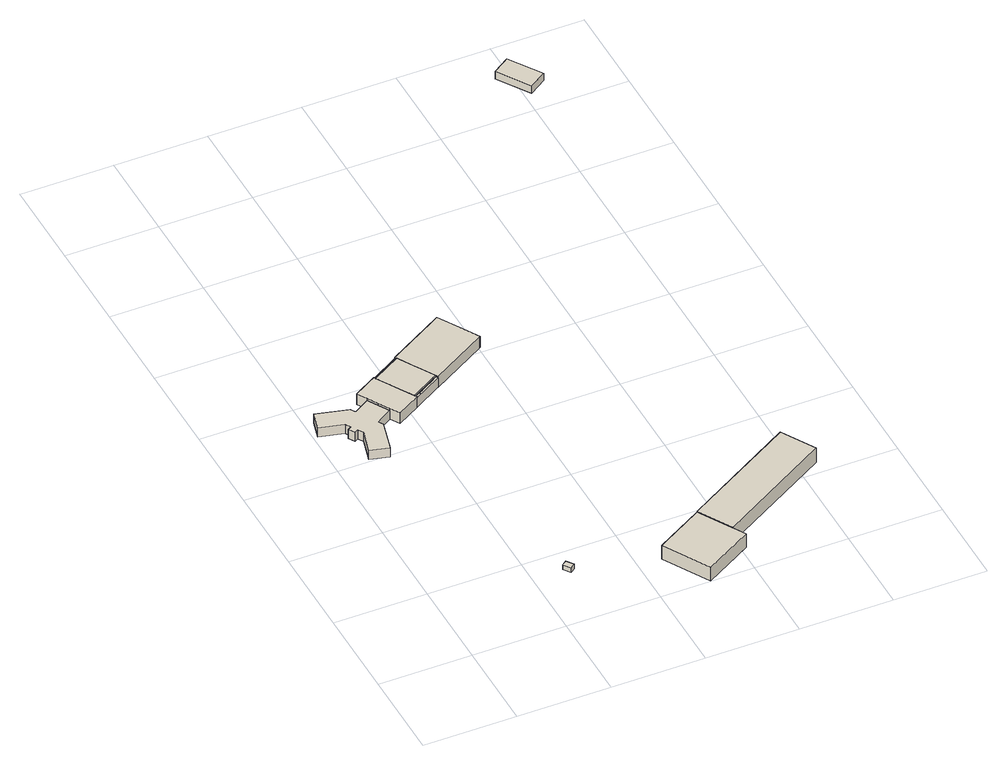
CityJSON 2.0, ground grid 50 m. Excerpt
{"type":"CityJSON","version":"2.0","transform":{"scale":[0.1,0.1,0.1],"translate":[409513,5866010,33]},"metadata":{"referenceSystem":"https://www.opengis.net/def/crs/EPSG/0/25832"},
"CityObjects":{
"building1":{"type":"Building","attributes":{"Gemeindeschluessel":"03454033","AbsoluteHoehe":"36.612","MittlereTraufHoehe":"42.214","Firsthoehe":"42.214","function":"31001_2010","roofType":"1000","measuredHeight":5.6},"address":[{"country":"Germany","locality":"Lorup","thoroughfareNumber":"8","thoroughfareName":"Bergland"}],"geometry":[{"type":"MultiSurface","lod":"1","boundaries":[[[0,1,2,3,4,5,6,7,8,9,10,11,12,13,14,15]],[[16,17,18,19,20,21,22,23,24,25,26,27,28,29,30,31]],[[16,31,15,14]],[[17,16,14,13]],[[18,17,13,12]],[[19,18,12,11]],[[20,19,11,10]],[[21,20,10,9]],[[22,21,9,8]],[[23,22,8,7]],[[24,23,7,6]],[[25,24,6,5]],[[26,25,5,4]],[[27,26,4,3]],[[28,27,3,2]],[[29,28,2,1]],[[30,29,1,0]],[[31,30,0,15]]]}]},
"building2":{"type":"Building","attributes":{"Gemeindeschluessel":"03454033","AbsoluteHoehe":"34.364","MittlereTraufHoehe":"37.526","Firsthoehe":"37.526","function":"31001_2500","roofType":"1000","measuredHeight":3.16},"address":[{"country":"Germany","locality":"Lorup"}],"geometry":[{"type":"MultiSurface","lod":"1","boundaries":[[[32,33,34,35]],[[36,37,38,39]],[[36,39,35,34]],[[37,36,34,33]],[[38,37,33,32]],[[39,38,32,35]]]}]},
"building3":{"type":"Building","attributes":{"Gemeindeschluessel":"03454033","AbsoluteHoehe":"36.861","MittlereTraufHoehe":"42.755","Firsthoehe":"42.755","function":"51009_1610","roofType":"1000","measuredHeight":5.89},"address":[{"country":"Germany","locality":"Lorup"}],"geometry":[{"type":"MultiSurface","lod":"1","boundaries":[[[40,41,42,43]],[[44,45,46,47]],[[44,47,43,42]],[[45,44,42,41]],[[46,45,41,40]],[[47,46,40,43]]]}]},
"building4":{"type":"Building","attributes":{"Gemeindeschluessel":"03454033","AbsoluteHoehe":"36.879","MittlereTraufHoehe":"42.8","Firsthoehe":"42.8","function":"51009_1610","roofType":"1000","measuredHeight":5.92},"address":[{"country":"Germany","locality":"Lorup"}],"geometry":[{"type":"MultiSurface","lod":"1","boundaries":[[[48,49,50,51,52,53,54,55,56,57,58,59,60,61,62,63,64,65]],[[66,67,68,69,70,71,72,73,74,75,76,77,78,79,80,81,82,83]],[[66,83,65,64]],[[67,66,64,63]],[[68,67,63,62]],[[69,68,62,61]],[[70,69,61,60]],[[71,70,60,59]],[[72,71,59,58]],[[73,72,58,57]],[[74,73,57,56]],[[75,74,56,55]],[[76,75,55,54]],[[77,76,54,53]],[[78,77,53,52]],[[79,78,52,51]],[[80,79,51,50]],[[81,80,50,49]],[[82,81,49,48]],[[83,82,48,65]]]}]},
"building5":{"type":"Building","attributes":{"Gemeindeschluessel":"03454033","AbsoluteHoehe":"36.85","MittlereTraufHoehe":"42.894","Firsthoehe":"44.733","function":"31001_2000","roofType":"3100","measuredHeight":7.88},"address":[{"country":"Germany","locality":"Lorup"}],"children":["building5-1","building5-2","building5-3"],"geometry":[{"type":"MultiSurface","lod":"1","boundaries":[[[84,85,86,87,88,89,90,91,92,93,94,95,96,97]],[[98,99,100,101,102,103,104,105,106,107,108,109,110,111]],[[98,80,97,96]],[[78,79,96,95]],[[77,78,95,94]],[[112,77,94,93]],[[47,44,90,89]],[[113,47,89,88]],[[114,113,88,87]],[[115,114,87,86]],[[116,117,118,85]],[[119,116,85,84]],[[111,119,84,97]],[[92,120,112,93]],[[91,121,122,123]],[[123,122,120,92]],[[44,121,91,90]]]}]},
"building5-1":{"type":"BuildingPart","attributes":{"AbsoluteHoehe":"36.85","MittlereTraufHoehe":"42.833","Firsthoehe":"42.833","roofType":"1000","measuredHeight":5.98},"parents":["building5"],"geometry":[{"type":"MultiSurface","lod":"1","boundaries":[[[56,55,54,124,125,48,65,64,63,62,61,60,59,58,57]],[[126,127,128,129,130,131,132,133,134,135,136,137,138,139,140]],[[72,73,57,58]],[[71,72,58,59]],[[70,71,59,60]],[[69,70,60,61]],[[68,129,61,62]],[[67,68,62,63]],[[66,67,63,64]],[[83,66,64,65]],[[82,83,65,48]],[[141,142,125,124]],[[75,76,54,55]],[[139,75,55,56]],[[140,74,56,57]],[[142,82,48,125]],[[76,141,124,54]]]}]},
"building5-2":{"type":"BuildingPart","attributes":{"AbsoluteHoehe":"36.85","MittlereTraufHoehe":"43.218","Firsthoehe":"44.736","roofType":"3100","measuredHeight":7.89},"parents":["building5"],"geometry":[{"type":"MultiSurface","lod":"1","boundaries":[[[143,144,145,146,147,148,149,150]],[[151,152,104,103,153,101,137,136]],[[149,154,155,156,150]],[[148,157,154,149]],[[44,45,148,147]],[[146,91,90,147]],[[145,123,91,146]],[[144,93,92,123,145]],[[76,112,144,143]],[[150,124,54,143]],[[154,158,159,155]],[[155,159,141,124,156]],[[45,151,154,157]],[[91,121,44,90]],[[123,122,121,91]],[[93,112,120,92]],[[120,122,123,92]],[[124,141,76,54]]]}]},
"building5-3":{"type":"BuildingPart","attributes":{"AbsoluteHoehe":"36.85","MittlereTraufHoehe":"43.064","Firsthoehe":"44.717","roofType":"3100","measuredHeight":7.87},"parents":["building5"],"geometry":[{"type":"MultiSurface","lod":"1","boundaries":[[[160,161,162,155,157,163,164,165,166,167,168]],[[169,170,171,172,173,152,174,135,134,175,176]],[[177,178,168,167]],[[179,177,167,166]],[[180,179,166,165]],[[181,180,165,164]],[[46,181,164,163]],[[45,46,163,157]],[[162,125,124,156]],[[161,48,125,162]],[[81,134,161,160]],[[178,81,160,168]],[[155,159,151,154]],[[154,158,45,157]],[[125,142,141,124]],[[156,124,141,159,155]],[[48,82,142,125]]]}]},
"building6":{"type":"Building","attributes":{"Gemeindeschluessel":"03454033","AbsoluteHoehe":"33.501","MittlereTraufHoehe":"41.535","Firsthoehe":"43.382","function":"31001_2100","roofType":"3100","measuredHeight":9.88},"address":[{"country":"Germany","locality":"Lorup"}],"children":["building6-1"],"geometry":[{"type":"MultiSurface","lod":"1","boundaries":[[[182,183,184,185]],[[186,187,188,189]],[[186,189,185,184]],[[183,190,191,184]],[[188,187,183,182]],[[189,188,182,185]],[[190,187,186,191]]]}]},
"building6-1":{"type":"BuildingPart","attributes":{"AbsoluteHoehe":"33.501","MittlereTraufHoehe":"40.765","Firsthoehe":"43.447","roofType":"3100","measuredHeight":9.95},"parents":["building6"],"geometry":[{"type":"MultiSurface","lod":"1","boundaries":[[[190,192,193,194]],[[195,196,187,197]],[[195,197,194,193]],[[196,195,193,192]],[[187,196,192,190]],[[194,197,186,191]],[[191,186,187,190]]]}]},
"building7":{"type":"Building","attributes":{"Gemeindeschluessel":"03454033","AbsoluteHoehe":"38.314","MittlereTraufHoehe":"41.742","Firsthoehe":"44.253","function":"31001_2000","roofType":"3100","measuredHeight":5.94},"address":[{"country":"Germany","locality":"Lorup"}],"geometry":[{"type":"MultiSurface","lod":"1","boundaries":[[[198,199,200,201]],[[202,203,204,205]],[[202,205,201,200]],[[203,202,200,199]],[[204,203,199,198]],[[205,204,198,201]]]}]}
},
"vertices":[
[8,1739,92],[139,1705,92],[155,1677,92],[136,1666,92],[156,1631,92],[175,1643,92],[192,1615,92],[158,1484,92],[259,1457,92],[304,1630,92],[289,1657,92],[375,1707,92],[309,1820,92],[223,1769,92],[208,1795,92],[35,1840,92],[208,1795,36],[223,1769,36],[309,1820,36],[375,1707,36],[289,1657,36],[304,1630,36],[259,1457,36],[158,1484,36],[192,1615,36],[175,1643,36],[156,1631,36],[136,1666,36],[155,1677,36],[139,1705,36],[8,1739,36],[35,1840,36],
[659,373,45],[688,335,45],[712,353,45],[683,391,45],[712,353,14],[688,335,14],[659,373,14],[683,391,14],
[404,1945,98],[409,1935,98],[565,2026,98],[559,2036,98],[565,2026,39],[409,1935,39],[404,1945,39],[559,2036,39],
[530,1729,98],[531,1728,98],[686,1819,98],[684,1822,98],[685,1822,98],[680,1831,98],[657,1818,98],[658,1817,98],[635,1803,98],[636,1802,98],[631,1799,98],[630,1801,98],[574,1768,98],[575,1766,98],[571,1764,98],[570,1765,98],[556,1757,98],[561,1747,98],[556,1757,39],[570,1765,39],[571,1764,39],[575,1766,39],[574,1768,39],[630,1801,39],[631,1799,39],[636,1802,39],[635,1803,39],[658,1817,39],[657,1818,39],[680,1831,39],[685,1822,39],[684,1822,39],[686,1819,39],[531,1728,39],[530,1729,39],[561,1747,39],
[990,1996,106],[995,1999,106],[932,2108,106],[868,2216,106],[863,2213,106],[559,2036,106],[565,2026,106],[567,2023,106],[623,1927,106],[679,1831,106],[680,1831,106],[685,1822,106],[684,1822,106],[686,1819,106],[684,1822,38],[685,1822,38],[680,1831,38],[679,1831,38],[623,1927,38],[567,2023,38],[565,2026,38],[559,2036,38],[863,2213,38],[868,2216,38],[932,2108,38],[995,1999,38],[990,1996,38],[686,1819,38],[679,1831,39],[863,2213,39],[868,2216,39],[932,2108,39],[995,1999,39],[931,2108,39],[931,2108,106],[990,1996,39],[623,1927,39],[567,2023,39],[622,1928,39],[622,1928,106],
[524,1740,98],[525,1739,98],[631,1799,38],[630,1801,38],[574,1768,38],[575,1766,38],[571,1764,38],[570,1765,38],[556,1757,38],[561,1747,38],[530,1729,38],[525,1739,38],[524,1740,38],[657,1818,38],[658,1817,38],[635,1803,38],[636,1802,38],[524,1740,39],[525,1739,39],
[657,1818,107],[679,1831,107],[622,1928,107],[567,2023,107],[565,2026,107],[409,1935,107],[467,1838,107],[524,1740,107],[467,1838,38],[409,1935,38],[622,1928,38],[467,1838,106],[467,1836,106],[524,1740,106],[409,1935,106],[467,1838,39],[467,1836,39],
[531,1728,106],[530,1729,106],[525,1739,106],[404,1945,106],[279,1872,106],[309,1820,106],[342,1763,106],[375,1707,106],[406,1655,106],[375,1707,38],[342,1763,38],[309,1820,38],[279,1872,38],[404,1945,38],[467,1836,38],[531,1728,38],[406,1655,38],[375,1707,39],[406,1655,39],[342,1763,39],[309,1820,39],[279,1872,39],
[1998,755,95],[1386,399,95],[1491,218,95],[2103,574,95],[1491,218,5],[1386,399,5],[1998,755,5],[2103,574,5],[1386,399,91],[1491,218,91],
[1126,248,91],[1269,2,91],[1529,153,91],[1269,2,5],[1126,248,5],[1529,153,5],
[1903,3741,100],[2016,3569,100],[2107,3629,100],[1994,3801,100],[2107,3629,53],[2016,3569,53],[1903,3741,53],[1994,3801,53]
]}
